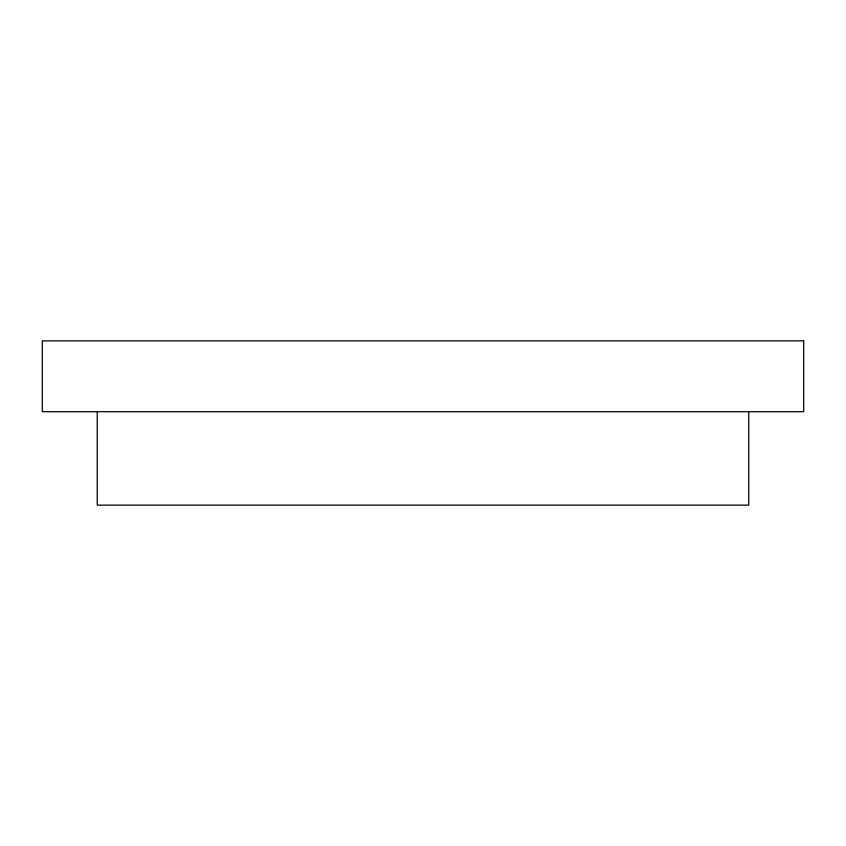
<?xml version="1.0" encoding="UTF-8"?>
<svg xmlns="http://www.w3.org/2000/svg" width="846" height="846" viewBox="0 0 846 846"><rect width="100%" height="100%" fill="white"/><g stroke="black" fill="none" stroke-linecap="round" stroke-linejoin="round"><path stroke-width="1.27" d="M748.752 411.695L748.752 505.136L97.248 505.136L97.248 411.695M803.7 340.864L42.3 340.864L42.3 411.695L803.7 411.695L803.7 340.864"/></g></svg>
